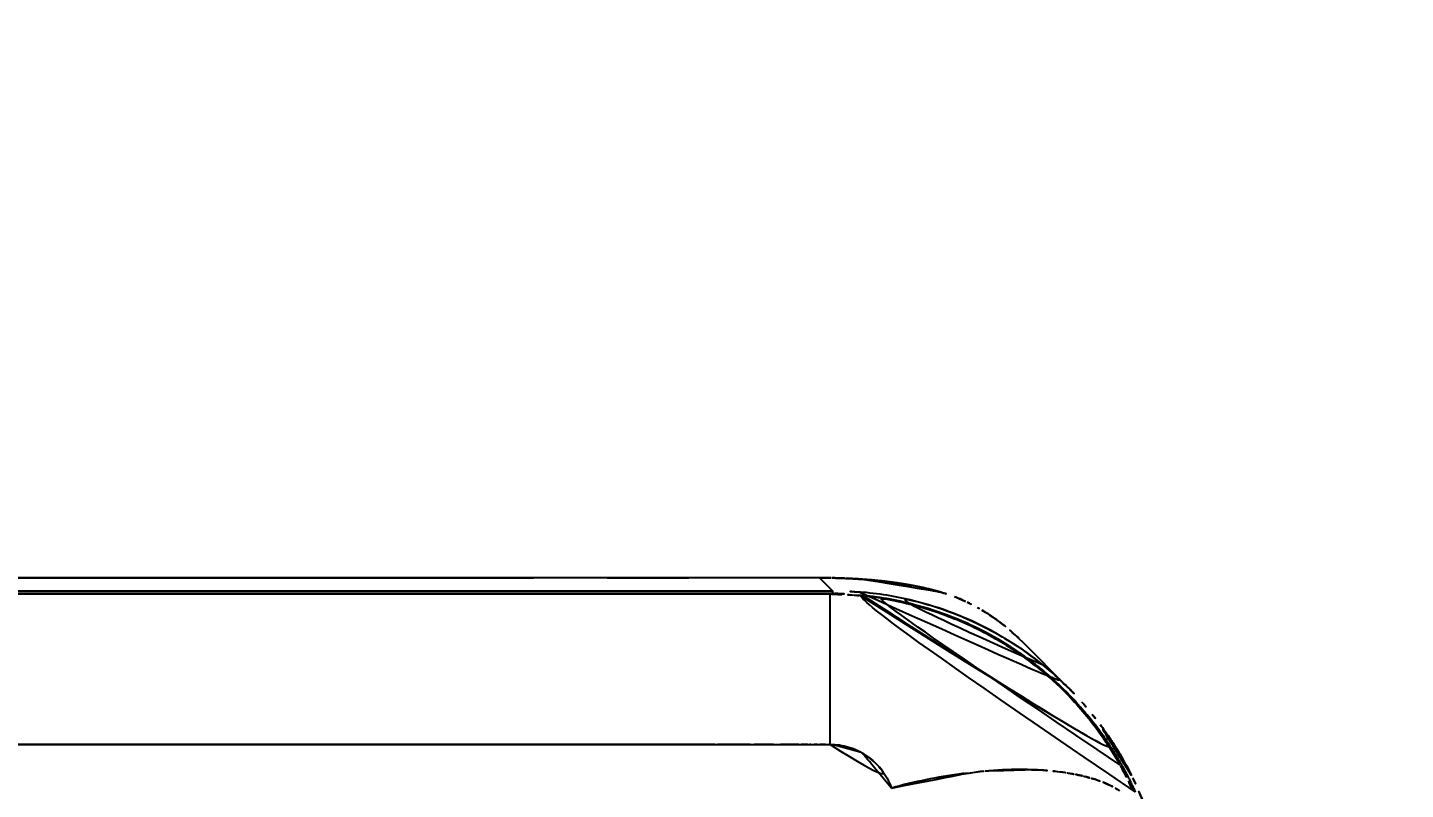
# Model space of a CAD drawing. Extents: x 16296660632 to 16296668616, y -37409619871 to -37409616241.
# Drawn here: x 16296666311.73 to 16296666352.99, y -37409617561.21 to -37409617538.4 of the extents above; entities that cross this region are included whole.
import ezdxf

# ---------------------------------------------------------------- set-up
doc = ezdxf.new("R2010")
doc.units = 0
doc.header["$LTSCALE"] = 10
doc.header["$MEASUREMENT"] = 0
doc.header["$PDMODE"] = 3
doc.header["$PDSIZE"] = -10
doc.layers.get('0').update_dxf_attribs({"linetype": 'CONTINUOUS'})
doc.layers.get('DEFPOINTS').update_dxf_attribs({"linetype": 'CONTINUOUS'})
doc.styles.get("Standard").update_dxf_attribs({"font": 'SYMBOL'})
doc.dimstyles.new('100hyun', dxfattribs={"dimtxt": 30, "dimasz": 20, "dimexe": 2, "dimexo": 10, "dimgap": 10, "dimtad": 1, "dimdec": 0, "dimrnd": 5, "dimtxsty": 'Standard', "dimcen": 2.5, "dimclrd": 5, "dimclre": 5, "dimadec": 0, "dimazin": 0, "dimtfac": 1, "dimtdec": 0, "dimtmove": 0, "dimatfit": 3, "dimfxl": 1.25, "dimlwd": 15, "dimlwe": 15, "dimarcsym": 0})

# ---------------------------------------------------------------- blocks, each defined once
blk = doc.blocks.new('*D15')
at = {"color": 5, "lineweight": 15, "transparency": 16777216}
for p, q in [((16296666322.53291, -37409617342.59803), (16296666754.99883, -37409617342.59803)), ((16296666752.99883, -37409617362.59803), (16296666752.99883, -37409618127.84608)), ((16296666742.99883, -37409618147.84608), (16296666750.99883, -37409618147.84608))]:
    blk.add_line(p, q, dxfattribs=at)
at = {"color": 5, "transparency": 16777216}
for points in [[(16296666749.6655, -37409617362.59803), (16296666756.33216, -37409617362.59803), (16296666752.99883, -37409617342.59803)], [(16296666749.6655, -37409618127.84608), (16296666756.33216, -37409618127.84608), (16296666752.99883, -37409618147.84608)]]:
    blk.add_solid(points, dxfattribs=at)
at = {"layer": 'DEFPOINTS', "color": 0, "transparency": 16777216}
for p in [(16296666312.53291, -37409617342.59803), (16296666752.99883, -37409618147.84608), (16296666752.99883, -37409618147.84608)]:
    blk.add_point(p, dxfattribs=at)
at = {"color": 0, "lineweight": 0, "transparency": 16777216, "insert": (16296666723.12759, -37409617745.22206), "char_height": 30, "attachment_point": 5, "rotation": 90}
blk.add_mtext('{\\f나눔고딕|b0|i0|c129|p50;805 이상}', dxfattribs=at)

msp = doc.modelspace()

# ---------------------------------------------------------------- linework, layer by layer
at = {"linetype": 'Continuous'}
for p, q in [((16296666335.447371, -37409617554.872681), (16296666289.617491, -37409617554.872681)), ((16296666335.447371, -37409617554.872681), (16296666335.84306, -37409617555.268356)), ((16296666335.84306, -37409617555.268356), (16296666289.2218, -37409617555.268356)), ((16296666335.78038, -37409617555.342552), (16296666289.28447, -37409617555.342552)), ((16296666335.765739, -37409617555.363373), (16296666289.29912, -37409617555.363373)), ((16296666335.765921, -37409617559.867561), (16296666335.765739, -37409617555.363373)), ((16296666335.780701, -37409617555.344017), (16296666335.765949, -37409617555.364838)), ((16296666335.84306, -37409617555.342873), (16296666335.84306, -37409617555.273453)), ((16296666342.91412, -37409617558.183594), (16296666341.494209, -37409617556.76368)), ((16296666289.298901, -37409617559.867561), (16296666335.765921, -37409617559.867561))]:
    msp.add_line(p, q, dxfattribs=at)
for points, start_tangent, end_tangent in [([(16296666295.98052, -37409617554.872719), (16296666301.89744, -37409617554.872681), (16296666314.1775, -37409617554.872681)], (1, -0.000005948), (0.999999995, -0.000103071)), ([(16296666314.1775, -37409617554.872681), (16296666326.45734, -37409617554.872681), (16296666329.08433, -37409617554.871483)], (0.999999995, -0.000103071), (0.999999899, 0.000448827)), ([(16296666329.08433, -37409617554.871483), (16296666335.447371, -37409617554.872673)], (0.999999899, 0.000448827), (0.999999207, -0.00125955)), ([(16296666335.447371, -37409617554.872673), (16296666335.505251, -37409617554.872757), (16296666335.550791, -37409617554.872948), (16296666335.59631, -37409617554.873238), (16296666335.6418, -37409617554.873627), (16296666335.68726, -37409617554.874138), (16296666335.732691, -37409617554.874741), (16296666335.778099, -37409617554.875458), (16296666335.821711, -37409617554.876244)], (0.999999207, -0.00125955), (0.999814891, -0.019240153)), ([(16296666335.791719, -37409617554.875519), (16296666335.447371, -37409617554.872681)], (-0.999823563, 0.018784114), (-0.999994573, -0.003294601)), ([(16296666335.821711, -37409617554.876244), (16296666335.823469, -37409617554.876282), (16296666335.86882, -37409617554.877213), (16296666335.91412, -37409617554.87825), (16296666335.9594, -37409617554.879402), (16296666336.004629, -37409617554.880661), (16296666336.049841, -37409617554.882027), (16296666336.094999, -37409617554.883507), (16296666336.14011, -37409617554.885109), (16296666336.18519, -37409617554.886818), (16296666336.230221, -37409617554.888634)], (0.999814891, -0.019240153), (0.999133111, -0.041629635)), ([(16296666336.658461, -37409617554.911827), (16296666336.36902, -37409617554.894974), (16296666335.950001, -37409617554.879158), (16296666335.791719, -37409617554.875519)], (-0.997750697, 0.067033917), (-0.999823563, 0.018784114)), ([(16296666336.230221, -37409617554.888634), (16296666336.2752, -37409617554.890556), (16296666336.320129, -37409617554.892609), (16296666336.365, -37409617554.894768), (16296666336.37995, -37409617554.895523)], (0.999133111, -0.041629635), (0.998736651, -0.050250383)), ([(16296666336.37995, -37409617554.895523), (16296666336.40983, -37409617554.897049), (16296666336.45459, -37409617554.899437), (16296666336.4993, -37409617554.901939), (16296666336.543949, -37409617554.904556), (16296666336.58853, -37409617554.907303), (16296666336.633051, -37409617554.910156), (16296666336.6775, -37409617554.913132), (16296666336.721889, -37409617554.916229), (16296666336.766199, -37409617554.919441), (16296666336.780951, -37409617554.92054)], (0.998736651, -0.050250383), (0.997213436, -0.074601365)), ([(16296666338.192471, -37409617555.097816), (16296666337.90048, -37409617555.048126), (16296666337.62359, -37409617555.007797), (16296666337.362061, -37409617554.975273), (16296666337.115669, -37409617554.949242), (16296666336.792259, -37409617554.921387), (16296666336.658461, -37409617554.911827)], (-0.98356626, 0.180547535), (-0.997750697, 0.067033917)), ([(16296666336.780951, -37409617554.92054), (16296666336.81044, -37409617554.922768), (16296666336.854601, -37409617554.926224), (16296666336.898689, -37409617554.929787), (16296666336.942711, -37409617554.933479), (16296666336.986641, -37409617554.937286), (16296666337.030479, -37409617554.941223), (16296666337.07424, -37409617554.945282), (16296666337.11792, -37409617554.949463), (16296666337.161501, -37409617554.953758), (16296666337.205, -37409617554.958183), (16296666337.2484, -37409617554.962723), (16296666337.2917, -37409617554.9674), (16296666337.334909, -37409617554.972191), (16296666337.378019, -37409617554.977112), (16296666337.421021, -37409617554.982147), (16296666337.463921, -37409617554.98732), (16296666337.50672, -37409617554.992607), (16296666337.5494, -37409617554.998039), (16296666337.59198, -37409617555.003593), (16296666337.634439, -37409617555.009262), (16296666337.67679, -37409617555.01506), (16296666337.719021, -37409617555.020988), (16296666337.761129, -37409617555.027046), (16296666337.80312, -37409617555.033234), (16296666337.84499, -37409617555.039543), (16296666337.88673, -37409617555.045967), (16296666337.928341, -37409617555.052544), (16296666337.96982, -37409617555.059242), (16296666338.011169, -37409617555.066063), (16296666338.052389, -37409617555.073021), (16296666338.09347, -37409617555.080101), (16296666338.134411, -37409617555.087318), (16296666338.1752, -37409617555.094658), (16296666338.21586, -37409617555.102127), (16296666338.256371, -37409617555.109741), (16296666338.29673, -37409617555.117477), (16296666338.336941, -37409617555.125343), (16296666338.377001, -37409617555.133339), (16296666338.416901, -37409617555.141472), (16296666338.45665, -37409617555.149727), (16296666338.496241, -37409617555.158127), (16296666338.535681, -37409617555.166649), (16296666338.57494, -37409617555.175301), (16296666338.61404, -37409617555.18409), (16296666338.652981, -37409617555.193008), (16296666338.69175, -37409617555.202057), (16296666338.730339, -37409617555.211243), (16296666338.768761, -37409617555.220551), (16296666338.806999, -37409617555.230003), (16296666338.84507, -37409617555.239571), (16296666338.882959, -37409617555.249283), (16296666338.92067, -37409617555.259117), (16296666338.958191, -37409617555.269089), (16296666338.99552, -37409617555.279198), (16296666339.032669, -37409617555.289436), (16296666339.0432, -37409617555.292374)], (0.997213436, -0.074601365), (0.963084372, -0.269199725)), ([(16296666335.765739, -37409617555.363373), (16296666335.775681, -37409617555.349487), (16296666335.78056, -37409617555.342667)], (0.582388966, 0.812910261), (0.582388966, 0.812910261)), ([(16296666335.765949, -37409617555.364838), (16296666335.842079, -37409617555.36525)], (0.999998783, -0.001559951), (0.999956903, -0.009283998)), ([(16296666335.780701, -37409617555.342552), (16296666335.80147, -37409617555.342583), (16296666335.82226, -37409617555.34269), (16296666335.84306, -37409617555.342873)], (1, 0.000000513), (0.999947003, -0.010295161)), ([(16296666335.84304, -37409617555.344353), (16296666335.822451, -37409617555.34417), (16296666335.80167, -37409617555.344063), (16296666335.780701, -37409617555.344017)], (-0.999945049, 0.010483305), (-1, -0.000018637)), ([(16296666335.8421, -37409617555.363792), (16296666335.765961, -37409617555.363373)], (-0.999954499, 0.009539371), (-0.999998792, 0.001554363)), ([(16296666335.842079, -37409617555.36525), (16296666336.562731, -37409617555.398209)], (0.999956903, -0.009283997), (0.996640455, -0.081901176)), ([(16296666335.84306, -37409617555.311142), (16296666335.84306, -37409617555.342873)], (-0.000382999, -0.999999927), (0.001521179, -0.999998843)), ([(16296666335.84306, -37409617555.268356), (16296666335.84306, -37409617555.285828)], (-0.000314098, -0.999999951), (0.000167331, -0.999999986)), ([(16296666335.84306, -37409617555.297241), (16296666335.84306, -37409617555.311142)], (0.000101973, -0.999999995), (-0.000382997, -0.999999927)), ([(16296666335.84306, -37409617555.342873), (16296666335.89677, -37409617555.343872)], (0.999872489, -0.015968887), (0.999775302, -0.021197774)), ([(16296666335.89677, -37409617555.343872), (16296666336.651911, -37409617555.38765)], (0.999775302, -0.021197774), (0.995531675, -0.094428199)), ([(16296666336.567909, -37409617555.398087), (16296666335.8421, -37409617555.363792)], (-0.996423478, 0.084500017), (-0.999954499, 0.00953937)), ([(16296666336.676109, -37409617555.30162), (16296666335.84306, -37409617555.268356)], (-0.996708086, 0.081073985), (-0.999998942, -0.001454739)), ([(16296666344.89954, -37409617561.282898), (16296666344.89175, -37409617561.265556), (16296666344.8668, -37409617561.210632), (16296666344.839109, -37409617561.150703), (16296666344.808241, -37409617561.085083), (16296666344.77368, -37409617561.013039), (16296666344.734871, -37409617560.933853), (16296666344.69125, -37409617560.846947), (16296666344.642281, -37409617560.751801), (16296666344.587339, -37409617560.647942), (16296666344.525801, -37409617560.534981), (16296666344.45693, -37409617560.412514), (16296666344.379841, -37409617560.280006), (16296666344.29353, -37409617560.13694), (16296666344.197029, -37409617559.983063), (16296666344.0888, -37409617559.817482), (16296666343.968019, -37409617559.640671), (16296666343.833851, -37409617559.453201), (16296666343.68532, -37409617559.255653), (16296666343.521379, -37409617559.048653), (16296666343.340969, -37409617558.832977), (16296666343.142879, -37409617558.609497), (16296666342.92466, -37409617558.377937), (16296666342.68339, -37409617558.138107), (16296666342.41456, -37409617557.889076), (16296666342.11265, -37409617557.630089), (16296666341.771561, -37409617557.361366), (16296666341.38448, -37409617557.084244), (16296666340.944229, -37409617556.80143), (16296666340.44401, -37409617556.517731), (16296666339.87738, -37409617556.240013), (16296666339.24003, -37409617555.977814), (16296666338.523251, -37409617555.740921), (16296666337.720659, -37409617555.543442), (16296666336.827999, -37409617555.403778), (16296666335.84304, -37409617555.344353)], (-0.409077236, 0.912499762), (-0.999942904, 0.010685877)), ([(16296666336.562731, -37409617555.398209), (16296666336.76103, -37409617555.416496)], (0.996640455, -0.081901176), (0.994807046, -0.101778883)), ([(16296666336.761061, -37409617555.416397), (16296666336.567909, -37409617555.398087)], (-0.994561521, 0.104150763), (-0.996423478, 0.084500016)), ([(16296666336.648951, -37409617555.298882), (16296666338.25909, -37409617555.558418), (16296666340.58419, -37409617556.452599), (16296666342.61755, -37409617557.899033), (16296666342.9097, -37409617558.179253)], (0.996938547, -0.078189083), (0.707413888, -0.706799541)), ([(16296666336.651911, -37409617555.38765), (16296666338.255421, -37409617555.669037), (16296666340.527901, -37409617556.562637), (16296666342.519119, -37409617557.983543), (16296666344.09798, -37409617559.834534), (16296666344.518789, -37409617560.525383)], (0.995531675, -0.094428199), (0.486087001, -0.873910423)), ([(16296666336.76103, -37409617555.416496), (16296666338.148479, -37409617555.658379), (16296666340.427259, -37409617556.53373), (16296666342.437, -37409617557.949219), (16296666344.03079, -37409617559.800491), (16296666344.45339, -37409617560.493378)], (0.994807046, -0.101778883), (0.485788893, -0.87407617)), ([(16296666344.43968, -37409617560.467522), (16296666343.79236, -37409617559.457603), (16296666342.826321, -37409617558.320923), (16296666341.676001, -37409617557.322029), (16296666340.357201, -37409617556.498787), (16296666338.90708, -37409617555.883797), (16296666337.36393, -37409617555.498329), (16296666336.761061, -37409617555.416397)], (-0.488705385, 0.872448879), (-0.994561521, 0.104150763)), ([(16296666342.144011, -37409617557.490044), (16296666340.73189, -37409617556.533493), (16296666338.364321, -37409617555.584969), (16296666336.676109, -37409617555.30162)], (-0.776957691, 0.629552814), (-0.996708086, 0.081073985)), ([(16296666339.043209, -37409617555.292328), (16296666339.002171, -37409617555.281013), (16296666338.9578, -37409617555.26899), (16296666338.915939, -37409617555.257874), (16296666338.87652, -37409617555.247612), (16296666338.83946, -37409617555.238136), (16296666338.80468, -37409617555.229408), (16296666338.772091, -37409617555.221359), (16296666338.74161, -37409617555.213943), (16296666338.71314, -37409617555.207123), (16296666338.49877, -37409617555.158661), (16296666338.192471, -37409617555.097816)], (-0.963115821, 0.26908719), (-0.98356626, 0.180547535)), ([(16296666339.0432, -37409617555.292374), (16296666339.06962, -37409617555.299797)], (0.963084372, -0.269199725), (0.962179801, -0.27241518)), ([(16296666339.06962, -37409617555.299797), (16296666339.08231, -37409617555.303383)], (0.963003114, -0.269490263), (0.962229306, -0.272240267)), ([(16296666339.08231, -37409617555.303383), (16296666339.486561, -37409617555.437668)], (0.962229305, -0.27224027), (0.934255515, -0.356604308)), ([(16296666339.81657, -37409617555.578667), (16296666339.043209, -37409617555.292328)], (-0.907294699, 0.420495337), (-0.963115821, 0.26908719)), ([(16296666339.486561, -37409617555.437668), (16296666339.62488, -37409617555.492828)], (0.934255515, -0.356604307), (0.923304659, -0.384068361)), ([(16296666339.62488, -37409617555.492828), (16296666339.86274, -37409617555.598869)], (0.92330466, -0.384068361), (0.902954828, -0.429735475)), ([(16296666339.86274, -37409617555.598869), (16296666340.17474, -37409617555.759956)], (0.902954828, -0.429735475), (0.873461635, -0.486892978)), ([(16296666340.80501, -37409617556.167953), (16296666339.81657, -37409617555.578667)], (-0.803449797, 0.595372509), (-0.907294699, 0.420495337)), ([(16296666340.17474, -37409617555.759956), (16296666340.307779, -37409617555.836517)], (0.873461635, -0.486892978), (0.859924754, -0.510420823)), ([(16296666340.307779, -37409617555.836517), (16296666340.398861, -37409617555.891731), (16296666340.71397, -37409617556.101196)], (0.859924754, -0.510420823), (0.814544787, -0.580100672)), ([(16296666340.71397, -37409617556.101196), (16296666340.8053, -37409617556.167557)], (0.814544787, -0.580100672), (0.803385323, -0.595459505)), ([(16296666340.8053, -37409617556.167557), (16296666340.838869, -37409617556.192619)], (0.803385323, -0.595459506), (0.799191034, -0.60107711)), ([(16296666340.838869, -37409617556.192619), (16296666341.294291, -37409617556.571381)], (0.799191034, -0.601077109), (0.737059451, -0.675827911)), ([(16296666341.47624, -37409617556.745827), (16296666341.308029, -37409617556.584686), (16296666340.80501, -37409617556.167953)], (-0.709154727, 0.705052887), (-0.803449797, 0.595372509)), ([(16296666341.294291, -37409617556.571381), (16296666341.58795, -37409617556.858994)], (0.737059451, -0.675827911), (0.69120647, -0.722657329)), ([(16296666342.916809, -37409617558.186302), (16296666342.78367, -37409617558.055519), (16296666342.144011, -37409617557.490044)], (-0.706762145, 0.707451249), (-0.776957691, 0.629552814)), ([(16296666342.9097, -37409617558.179253), (16296666343.30374, -37409617558.596329)], (0.707413888, -0.706799541), (0.665522908, -0.746377423)), ([(16296666342.916809, -37409617558.186287), (16296666343.30385, -37409617558.59623)], (0.706782562, -0.707430852), (0.665726406, -0.746195921)), ([(16296666343.30385, -37409617558.59623), (16296666343.613859, -37409617558.960892)], (0.665726406, -0.746195921), (0.629342223, -0.777128282)), ([(16296666344.79064, -37409617560.79509), (16296666344.37945, -37409617560.048912), (16296666342.916809, -37409617558.186302)], (-0.444687092, 0.895685989), (-0.706762145, 0.70745125)), ([(16296666343.613859, -37409617558.960892), (16296666343.857, -37409617559.273537)], (0.629342223, -0.777128282), (0.598177083, -0.801363948)), ([(16296666343.857, -37409617559.273537), (16296666344.14546, -37409617559.68074)], (0.598177083, -0.801363948), (0.557540592, -0.830149678)), ([(16296666332.319639, -37409617559.867561), (16296666332.124941, -37409617559.867561), (16296666331.84807, -37409617559.867561), (16296666331.571211, -37409617559.867561), (16296666331.29435, -37409617559.867561), (16296666331.017481, -37409617559.867561), (16296666330.74062, -37409617559.867561), (16296666330.46376, -37409617559.867561), (16296666330.186899, -37409617559.867561), (16296666329.91003, -37409617559.867561), (16296666329.633169, -37409617559.867561), (16296666329.35631, -37409617559.867561), (16296666329.079439, -37409617559.867561), (16296666328.80258, -37409617559.867561), (16296666328.525721, -37409617559.867561), (16296666328.248859, -37409617559.867561), (16296666327.971991, -37409617559.867561), (16296666327.695129, -37409617559.867561), (16296666327.41827, -37409617559.867561), (16296666327.141411, -37409617559.867561), (16296666326.86454, -37409617559.867561), (16296666326.587681, -37409617559.867561), (16296666326.31082, -37409617559.867561), (16296666326.03396, -37409617559.867561), (16296666325.75709, -37409617559.867561), (16296666325.48023, -37409617559.867561), (16296666325.203369, -37409617559.867561), (16296666324.92651, -37409617559.867561), (16296666324.649639, -37409617559.867561), (16296666324.37278, -37409617559.867561), (16296666324.095921, -37409617559.867561), (16296666323.81905, -37409617559.867561), (16296666323.542191, -37409617559.867561), (16296666323.265329, -37409617559.867561), (16296666322.98847, -37409617559.867561), (16296666322.711599, -37409617559.867561), (16296666321.945829, -37409617559.867561), (16296666320.692261, -37409617559.867561), (16296666319.37484, -37409617559.867561), (16296666317.99922, -37409617559.867561), (16296666316.571051, -37409617559.867561), (16296666315.095961, -37409617559.867561), (16296666313.57959, -37409617559.867561), (16296666312.027599, -37409617559.867561), (16296666310.44561, -37409617559.867561), (16296666308.839279, -37409617559.867561), (16296666307.214239, -37409617559.867561), (16296666305.57613, -37409617559.867561), (16296666303.930611, -37409617559.867561), (16296666302.28301, -37409617559.867561), (16296666300.639339, -37409617559.867561), (16296666299.01561, -37409617559.867561), (16296666297.426781, -37409617559.867561), (16296666295.887791, -37409617559.867561), (16296666294.41358, -37409617559.867561), (16296666293.01911, -37409617559.867561), (16296666291.719379, -37409617559.867561)], (-1, 0), (-0.999996523, -0.002637033)), ([(16296666333.36558, -37409617559.867561), (16296666333.232389, -37409617559.867561), (16296666332.95553, -37409617559.867561), (16296666332.678659, -37409617559.867561), (16296666332.4018, -37409617559.867561), (16296666332.319639, -37409617559.867561)], (-1, 0.000000008), (-1, 0)), ([(16296666334.063259, -37409617559.867561), (16296666333.7861, -37409617559.867561), (16296666333.509239, -37409617559.867561), (16296666333.36558, -37409617559.867561)], (-1, -0.000000458), (-1, 0.000000008)), ([(16296666334.82399, -37409617559.867561), (16296666334.63452, -37409617559.867561), (16296666334.34399, -37409617559.867561), (16296666334.063259, -37409617559.867561)], (-1, -0.000001264), (-1, -0.000000458)), ([(16296666335.095091, -37409617559.867561), (16296666334.91466, -37409617559.867561), (16296666334.82399, -37409617559.867561)], (-0.999999999, 0.00004176), (-1, -0.000001264)), ([(16296666335.183531, -37409617559.867569), (16296666335.163361, -37409617559.867561), (16296666335.095091, -37409617559.867561)], (-0.999999996, 0.000089717), (-0.999999999, 0.000041761)), ([(16296666335.37977, -37409617559.867523), (16296666335.32863, -37409617559.867554), (16296666335.183531, -37409617559.867569)], (-0.999999863, -0.000523258), (-0.999999996, 0.000089717)), ([(16296666335.61915, -37409617559.867493), (16296666335.611389, -37409617559.867531), (16296666335.476749, -37409617559.867531), (16296666335.37977, -37409617559.867523)], (-0.999988256, -0.004846348), (-0.999999863, -0.000523258)), ([(16296666335.78664, -37409617559.867523), (16296666335.61915, -37409617559.867493)], (-0.999851829, 0.017213942), (-0.999988256, -0.004846348)), ([(16296666335.765949, -37409617559.867561), (16296666336.32078, -37409617559.948631), (16296666336.84309, -37409617560.194893), (16296666337.286449, -37409617560.604073), (16296666337.600809, -37409617561.165611)], (0.999992998, 0.003742247), (0.343703605, -0.939078182)), ([(16296666336.691601, -37409617560.103233), (16296666336.567711, -37409617560.041367), (16296666336.38492, -37409617559.968979), (16296666336.20694, -37409617559.918442), (16296666336.03883, -37409617559.887016), (16296666335.93841, -37409617559.875366), (16296666335.84893, -37409617559.86937), (16296666335.78664, -37409617559.867523)], (-0.878325415, 0.478063244), (-0.999851829, 0.017213942)), ([(16296666344.14546, -37409617559.68074), (16296666344.338511, -37409617559.979538)], (0.557540592, -0.830149678), (0.527632537, -0.849472722)), ([(16296666344.338511, -37409617559.979538), (16296666344.417009, -37409617560.108078), (16296666344.62154, -37409617560.465263)], (0.527632537, -0.849472722), (0.478916647, -0.877860379)), ([(16296666337.600809, -37409617561.165611), (16296666337.467541, -37409617560.874634), (16296666337.306351, -37409617560.629501), (16296666337.127529, -37409617560.427254), (16296666336.94162, -37409617560.265411), (16296666336.753969, -37409617560.138672), (16296666336.691601, -37409617560.103233)], (-0.355300275, 0.934752221), (-0.878325415, 0.478063244)), ([(16296666337.600809, -37409617561.165611), (16296666339.673441, -37409617560.742073), (16296666340.252291, -37409617560.673607)], (0.963933791, 0.266142157), (0.995166451, 0.098202519)), ([(16296666340.252399, -37409617560.674828), (16296666339.66926, -37409617560.745621), (16296666337.600809, -37409617561.165611)], (-0.995003691, -0.099838148), (-0.968887856, -0.247500148)), ([(16296666340.252291, -37409617560.673607), (16296666340.516859, -37409617560.650032)], (0.995166451, 0.098202519), (0.996864922, 0.079122224)), ([(16296666340.51693, -37409617560.650932), (16296666340.252399, -37409617560.674828)], (-0.996801206, -0.079920933), (-0.995003691, -0.099838148)), ([(16296666340.516859, -37409617560.650032), (16296666341.60236, -37409617560.611687), (16296666341.97716, -37409617560.623093)], (0.996864922, 0.079122224), (0.998766269, -0.049658234)), ([(16296666341.977119, -37409617560.623817), (16296666341.601431, -37409617560.612503), (16296666340.51693, -37409617560.650932)], (-0.998786624, 0.049247126), (-0.996801206, -0.079920933)), ([(16296666341.97716, -37409617560.623093), (16296666342.732201, -37409617560.694382)], (0.998766269, -0.049658234), (0.989887244, -0.141856421)), ([(16296666342.732161, -37409617560.694687), (16296666341.977119, -37409617560.623817)], (-0.989971113, 0.141269937), (-0.998786624, 0.049247126)), ([(16296666342.732201, -37409617560.694382), (16296666342.953659, -37409617560.729668)], (0.989887244, -0.141856421), (0.984898167, -0.173134631)), ([(16296666342.95363, -37409617560.729851), (16296666342.732161, -37409617560.694687)], (-0.984987153, 0.172627661), (-0.989971113, 0.141269937)), ([(16296666342.953659, -37409617560.729668), (16296666343.230829, -37409617560.784431)], (0.984898167, -0.173134631), (0.976622948, -0.214959574)), ([(16296666343.23082, -37409617560.784492), (16296666342.95363, -37409617560.729851)], (-0.976696244, 0.214626295), (-0.984987153, 0.172627661)), ([(16296666343.230829, -37409617560.784431), (16296666343.442961, -37409617560.83522)], (0.976622948, -0.214959574), (0.96773767, -0.251959922)), ([(16296666343.442949, -37409617560.835243), (16296666343.23082, -37409617560.784492)], (-0.967752256, 0.251903891), (-0.976696244, 0.214626295)), ([(16296666344.45339, -37409617560.493378), (16296666344.51347, -37409617560.603073)], (0.485788894, -0.87407617), (0.474898522, -0.880040564)), ([(16296666344.51408, -37409617560.602737), (16296666344.43968, -37409617560.467522)], (-0.475354887, 0.879794142), (-0.488705385, 0.872448879)), ([(16296666344.51347, -37409617560.603073), (16296666344.817841, -37409617561.216049)], (0.474898522, -0.880040564), (0.414054018, -0.910252311)), ([(16296666344.518789, -37409617560.525383), (16296666344.882429, -37409617561.245049)], (0.486087001, -0.873910423), (0.414937718, -0.909849818)), ([(16296666344.811939, -37409617561.200417), (16296666344.51408, -37409617560.602737)], (-0.416145143, 0.909298202), (-0.475354887, 0.879794142)), ([(16296666344.62154, -37409617560.465263), (16296666344.75659, -37409617560.721573)], (0.478916647, -0.877860379), (0.453276497, -0.891369967)), ([(16296666344.75659, -37409617560.721573), (16296666344.829041, -37409617560.866966)], (0.453276497, -0.891369966), (0.43874682, -0.898610721)), ([(16296666343.442961, -37409617560.83522), (16296666343.685169, -37409617560.905128)], (0.96773767, -0.251959922), (0.952588733, -0.304260918)), ([(16296666343.685169, -37409617560.905159), (16296666343.442949, -37409617560.835243)], (-0.952542225, 0.304406489), (-0.967752256, 0.251903891)), ([(16296666343.685169, -37409617560.905128), (16296666344.0872, -37409617561.059319)], (0.952588733, -0.304260918), (0.909430189, -0.415856624)), ([(16296666344.08704, -37409617561.05938), (16296666343.685169, -37409617560.905159)], (-0.909357099, 0.416016426), (-0.952542225, 0.304406489)), ([(16296666344.0872, -37409617561.059319), (16296666344.431681, -37409617561.2453)], (0.909430189, -0.415856624), (0.844510238, -0.535539408)), ([(16296666344.432791, -37409617561.246208), (16296666344.08704, -37409617561.05938)], (-0.844241308, 0.535963257), (-0.909357099, 0.416016426)), ([(16296666344.829041, -37409617560.866966), (16296666345.03507, -37409617561.316818)], (0.43874682, -0.898610721), (0.393816702, -0.919188993)), ([(16296666345.136089, -37409617561.572647), (16296666344.79064, -37409617560.79509)], (-0.366543293, 0.930400996), (-0.444687092, 0.895685989))]:
    msp.add_spline(points, degree=3, dxfattribs=dict(at, start_tangent=start_tangent, end_tangent=end_tangent))

# ---------------------------------------------------------------- dimensions: what is measured, and where the dimension line sits
at = {"lineweight": 0}
dim = msp.add_linear_dim(base=(16296666752.998831, -37409618147.846077), p1=(16296666312.532909, -37409617342.59803), p2=(16296666752.998831, -37409618147.846077), angle=90, text='{\\f나눔고딕|b0|i0|c129|p50;805 이상}', dimstyle='100hyun', dxfattribs=at)
dim.commit()
dim.dimension.update_dxf_attribs({"geometry": '*D15', "text_midpoint": (16296666723.12759, -37409617745.222061)})

doc.saveas('drawing.dxf')
